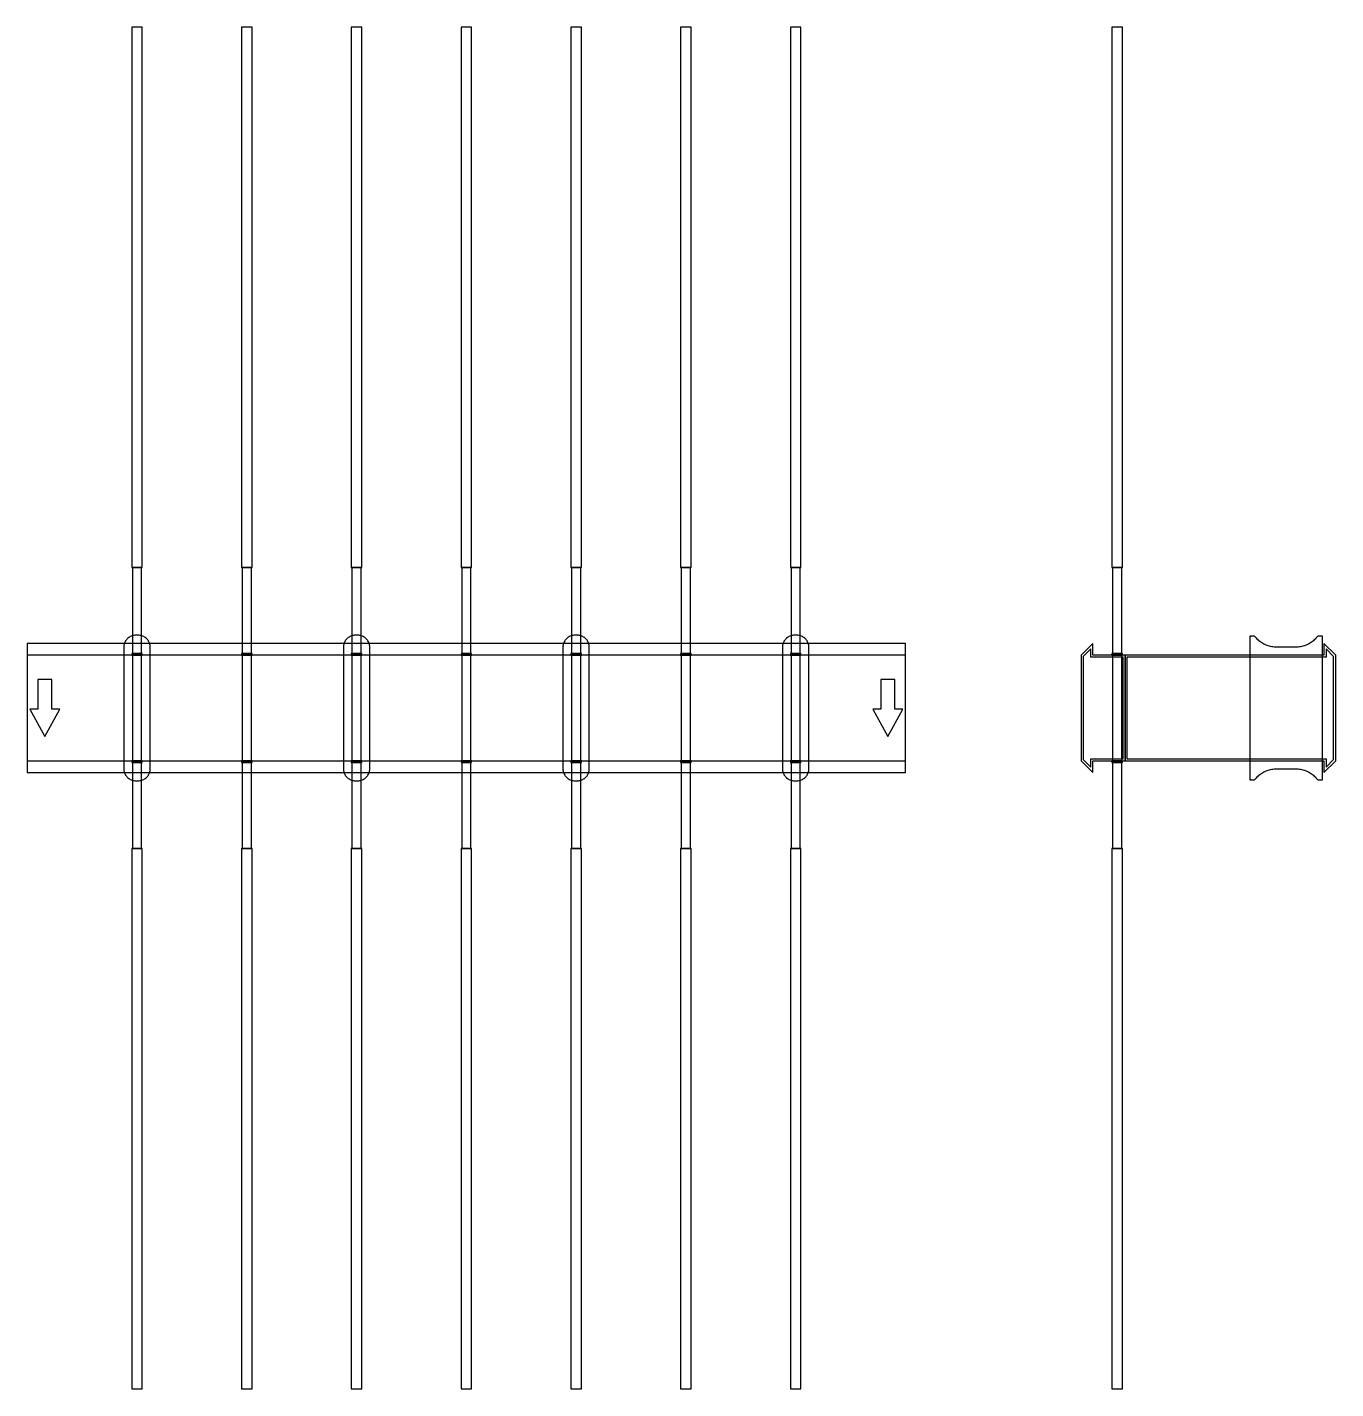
# Model space of a CAD drawing. Extents: x 0 to 1490, y -775 to 775.
import ezdxf

# ---------------------------------------------------------------- set-up
doc = ezdxf.new("R2010")
doc.units = 0
doc.layers.add('Halfen', color=7, linetype='CONTINUOUS')

msp = doc.modelspace()

# ---------------------------------------------------------------- linework, layer by layer
at = {"layer": 'Halfen', "color": 7}
for points in [[(131, 160), (131, 775), (119, 775), (119, 160)], [(256, 160), (256, 775), (244, 775), (244, 160)], [(381, 160), (381, 775), (369, 775), (369, 160)], [(506, 160), (506, 775), (494, 775), (494, 160)], [(631, 160), (631, 775), (619, 775), (619, 160)], [(756, 160), (756, 775), (744, 775), (744, 160)], [(881, 160), (881, 775), (869, 775), (869, 160)], [(1247, 160), (1247, 775), (1235, 775), (1235, 160)], [(130.25, 62), (130.25, 160), (119.75, 160), (119.75, 62)], [(255.25, 62), (255.25, 160), (244.75, 160), (244.75, 62)], [(380.25, 62), (380.25, 160), (369.75, 160), (369.75, 62)], [(505.25, 62), (505.25, 160), (494.75, 160), (494.75, 62)], [(630.25, 62), (630.25, 160), (619.75, 160), (619.75, 62)], [(755.25, 62), (755.25, 160), (744.75, 160), (744.75, 62)], [(880.25, 62), (880.25, 160), (869.75, 160), (869.75, 62)], [(1246.25, 62), (1246.25, 160), (1235.75, 160), (1235.75, 62)], [(140, -69.3), (140, -56.8), (140, 69.3), (139.958, 70.359), (139.834, 71.412), (139.627, 72.452), (139.339, 73.472), (138.972, 74.466), (138.529, 75.429), (138.011, 76.354), (137.422, 77.235), (136.765, 78.068), (136.046, 78.846), (135.268, 79.565), (134.435, 80.222), (133.554, 80.811), (132.629, 81.329), (131.666, 81.772), (130.672, 82.139), (129.652, 82.427), (128.612, 82.634), (127.559, 82.758), (126.5, 82.8), (123.5, 82.8), (122.441, 82.758), (121.388, 82.634), (120.348, 82.427), (119.328, 82.139), (118.334, 81.772), (117.371, 81.329), (116.446, 80.811), (115.565, 80.222), (114.732, 79.565), (113.954, 78.846), (113.235, 78.068), (112.578, 77.235), (111.989, 76.354), (111.471, 75.429), (111.028, 74.466), (110.661, 73.472), (110.373, 72.452), (110.166, 71.412), (110.042, 70.359), (110, 69.3), (110, -56.8), (110, -69.3), (110.042, -70.359), (110.166, -71.412), (110.373, -72.452), (110.661, -73.472), (111.028, -74.466), (111.471, -75.429), (111.989, -76.354), (112.578, -77.235), (113.235, -78.068), (113.954, -78.846), (114.732, -79.565), (115.565, -80.222), (116.446, -80.811), (117.371, -81.329), (118.334, -81.772), (119.328, -82.139), (120.348, -82.427), (121.388, -82.634), (122.441, -82.758), (123.5, -82.8), (126.5, -82.8), (127.559, -82.758), (128.612, -82.634), (129.652, -82.427), (130.672, -82.139), (131.666, -81.772), (132.629, -81.329), (133.554, -80.811), (134.435, -80.222), (135.268, -79.565), (136.046, -78.846), (136.765, -78.068), (137.422, -77.235), (138.011, -76.354), (138.529, -75.429), (138.972, -74.466), (139.339, -73.472), (139.627, -72.452), (139.834, -71.412), (139.958, -70.359), (140, -69.3)], [(390, -69.3), (390, -56.8), (390, 69.3), (389.958, 70.359), (389.834, 71.412), (389.627, 72.452), (389.339, 73.472), (388.972, 74.466), (388.529, 75.429), (388.011, 76.354), (387.422, 77.235), (386.765, 78.068), (386.046, 78.846), (385.268, 79.565), (384.435, 80.222), (383.554, 80.811), (382.629, 81.329), (381.666, 81.772), (380.672, 82.139), (379.652, 82.427), (378.612, 82.634), (377.559, 82.758), (376.5, 82.8), (373.5, 82.8), (372.441, 82.758), (371.388, 82.634), (370.348, 82.427), (369.328, 82.139), (368.334, 81.772), (367.371, 81.329), (366.446, 80.811), (365.565, 80.222), (364.732, 79.565), (363.954, 78.846), (363.235, 78.068), (362.578, 77.235), (361.989, 76.354), (361.471, 75.429), (361.028, 74.466), (360.661, 73.472), (360.373, 72.452), (360.166, 71.412), (360.042, 70.359), (360, 69.3), (360, -56.8), (360, -69.3), (360.042, -70.359), (360.166, -71.412), (360.373, -72.452), (360.661, -73.472), (361.028, -74.466), (361.471, -75.429), (361.989, -76.354), (362.578, -77.235), (363.235, -78.068), (363.954, -78.846), (364.732, -79.565), (365.565, -80.222), (366.446, -80.811), (367.371, -81.329), (368.334, -81.772), (369.328, -82.139), (370.348, -82.427), (371.388, -82.634), (372.441, -82.758), (373.5, -82.8), (376.5, -82.8), (377.559, -82.758), (378.612, -82.634), (379.652, -82.427), (380.672, -82.139), (381.666, -81.772), (382.629, -81.329), (383.554, -80.811), (384.435, -80.222), (385.268, -79.565), (386.046, -78.846), (386.765, -78.068), (387.422, -77.235), (388.011, -76.354), (388.529, -75.429), (388.972, -74.466), (389.339, -73.472), (389.627, -72.452), (389.834, -71.412), (389.958, -70.359), (390, -69.3)], [(640, -69.3), (640, -56.8), (640, 69.3), (639.958, 70.359), (639.834, 71.412), (639.627, 72.452), (639.339, 73.472), (638.972, 74.466), (638.529, 75.429), (638.011, 76.354), (637.422, 77.235), (636.765, 78.068), (636.046, 78.846), (635.268, 79.565), (634.435, 80.222), (633.554, 80.811), (632.629, 81.329), (631.666, 81.772), (630.672, 82.139), (629.652, 82.427), (628.612, 82.634), (627.559, 82.758), (626.5, 82.8), (623.5, 82.8), (622.441, 82.758), (621.388, 82.634), (620.348, 82.427), (619.328, 82.139), (618.334, 81.772), (617.371, 81.329), (616.446, 80.811), (615.565, 80.222), (614.732, 79.565), (613.954, 78.846), (613.235, 78.068), (612.578, 77.235), (611.989, 76.354), (611.471, 75.429), (611.028, 74.466), (610.661, 73.472), (610.373, 72.452), (610.166, 71.412), (610.042, 70.359), (610, 69.3), (610, -56.8), (610, -69.3), (610.042, -70.359), (610.166, -71.412), (610.373, -72.452), (610.661, -73.472), (611.028, -74.466), (611.471, -75.429), (611.989, -76.354), (612.578, -77.235), (613.235, -78.068), (613.954, -78.846), (614.732, -79.565), (615.565, -80.222), (616.446, -80.811), (617.371, -81.329), (618.334, -81.772), (619.328, -82.139), (620.348, -82.427), (621.388, -82.634), (622.441, -82.758), (623.5, -82.8), (626.5, -82.8), (627.559, -82.758), (628.612, -82.634), (629.652, -82.427), (630.672, -82.139), (631.666, -81.772), (632.629, -81.329), (633.554, -80.811), (634.435, -80.222), (635.268, -79.565), (636.046, -78.846), (636.765, -78.068), (637.422, -77.235), (638.011, -76.354), (638.529, -75.429), (638.972, -74.466), (639.339, -73.472), (639.627, -72.452), (639.834, -71.412), (639.958, -70.359), (640, -69.3)], [(890, -69.3), (890, -56.8), (890, 69.3), (889.958, 70.359), (889.834, 71.412), (889.627, 72.452), (889.339, 73.472), (888.972, 74.466), (888.529, 75.429), (888.011, 76.354), (887.422, 77.235), (886.765, 78.068), (886.046, 78.846), (885.268, 79.565), (884.435, 80.222), (883.554, 80.811), (882.629, 81.329), (881.666, 81.772), (880.672, 82.139), (879.652, 82.427), (878.612, 82.634), (877.559, 82.758), (876.5, 82.8), (873.5, 82.8), (872.441, 82.758), (871.388, 82.634), (870.348, 82.427), (869.328, 82.139), (868.334, 81.772), (867.371, 81.329), (866.446, 80.811), (865.565, 80.222), (864.732, 79.565), (863.954, 78.846), (863.235, 78.068), (862.578, 77.235), (861.989, 76.354), (861.471, 75.429), (861.028, 74.466), (860.661, 73.472), (860.373, 72.452), (860.166, 71.412), (860.042, 70.359), (860, 69.3), (860, -56.8), (860, -69.3), (860.042, -70.359), (860.166, -71.412), (860.373, -72.452), (860.661, -73.472), (861.028, -74.466), (861.471, -75.429), (861.989, -76.354), (862.578, -77.235), (863.235, -78.068), (863.954, -78.846), (864.732, -79.565), (865.565, -80.222), (866.446, -80.811), (867.371, -81.329), (868.334, -81.772), (869.328, -82.139), (870.348, -82.427), (871.388, -82.634), (872.441, -82.758), (873.5, -82.8), (876.5, -82.8), (877.559, -82.758), (878.612, -82.634), (879.652, -82.427), (880.672, -82.139), (881.666, -81.772), (882.629, -81.329), (883.554, -80.811), (884.435, -80.222), (885.268, -79.565), (886.046, -78.846), (886.765, -78.068), (887.422, -77.235), (888.011, -76.354), (888.529, -75.429), (888.972, -74.466), (889.339, -73.472), (889.627, -72.452), (889.834, -71.412), (889.958, -70.359), (890, -69.3)], [(1475, -81.8), (1475, 81.8), (1471, 81.8), (1470.846, 81.797), (1470.691, 81.786), (1470.538, 81.769), (1470.385, 81.746), (1470.234, 81.715), (1470.084, 81.678), (1469.936, 81.634), (1469.789, 81.584), (1469.646, 81.527), (1469.505, 81.464), (1469.366, 81.395), (1469.231, 81.32), (1469.1, 81.239), (1468.972, 81.153), (1468.848, 81.06), (1468.728, 80.963), (1468.613, 80.86), (1468.502, 80.752), (1468.397, 80.639), (1468.296, 80.522), (1467.41, 79.491), (1466.479, 78.5), (1465.505, 77.551), (1464.491, 76.646), (1463.437, 75.787), (1462.347, 74.975), (1461.222, 74.211), (1460.064, 73.499), (1458.876, 72.838), (1457.66, 72.23), (1456.418, 71.676), (1455.153, 71.178), (1453.867, 70.736), (1452.563, 70.351), (1451.243, 70.024), (1449.911, 69.756), (1448.567, 69.547), (1447.216, 69.397), (1445.859, 69.307), (1444.5, 69.277), (1422.5, 69.277), (1421.141, 69.307), (1419.784, 69.397), (1418.433, 69.547), (1417.089, 69.756), (1415.757, 70.024), (1414.437, 70.351), (1413.133, 70.736), (1411.847, 71.178), (1410.582, 71.676), (1409.34, 72.23), (1408.124, 72.838), (1406.936, 73.499), (1405.778, 74.211), (1404.653, 74.975), (1403.563, 75.787), (1402.509, 76.646), (1401.495, 77.551), (1400.521, 78.5), (1399.59, 79.491), (1398.704, 80.522), (1398.603, 80.639), (1398.498, 80.752), (1398.387, 80.86), (1398.272, 80.963), (1398.152, 81.06), (1398.028, 81.153), (1397.9, 81.239), (1397.769, 81.32), (1397.634, 81.395), (1397.495, 81.464), (1397.354, 81.527), (1397.211, 81.584), (1397.064, 81.634), (1396.916, 81.678), (1396.766, 81.715), (1396.615, 81.746), (1396.462, 81.769), (1396.309, 81.786), (1396.154, 81.797), (1396, 81.8), (1392, 81.8), (1392, -81.8), (1396, -81.8), (1396.154, -81.797), (1396.309, -81.786), (1396.462, -81.769), (1396.615, -81.746), (1396.766, -81.715), (1396.916, -81.678), (1397.064, -81.634), (1397.211, -81.584), (1397.354, -81.527), (1397.495, -81.464), (1397.634, -81.395), (1397.769, -81.32), (1397.9, -81.239), (1398.028, -81.153), (1398.152, -81.06), (1398.272, -80.963), (1398.387, -80.86), (1398.498, -80.752), (1398.603, -80.639), (1398.704, -80.522), (1399.59, -79.491), (1400.521, -78.5), (1401.495, -77.551), (1402.509, -76.646), (1403.563, -75.787), (1404.653, -74.975), (1405.778, -74.211), (1406.936, -73.499), (1408.124, -72.838), (1409.34, -72.23), (1410.582, -71.676), (1411.847, -71.178), (1413.133, -70.736), (1414.437, -70.351), (1415.757, -70.024), (1417.089, -69.756), (1418.433, -69.547), (1419.784, -69.397), (1421.141, -69.307), (1422.5, -69.277), (1444.5, -69.277), (1445.859, -69.307), (1447.216, -69.397), (1448.567, -69.547), (1449.911, -69.756), (1451.243, -70.024), (1452.563, -70.351), (1453.867, -70.736), (1455.153, -71.178), (1456.418, -71.676), (1457.66, -72.23), (1458.876, -72.838), (1460.064, -73.499), (1461.222, -74.211), (1462.347, -74.975), (1463.437, -75.787), (1464.491, -76.646), (1465.505, -77.551), (1466.479, -78.5), (1467.41, -79.491), (1468.296, -80.522), (1468.397, -80.639), (1468.502, -80.752), (1468.613, -80.86), (1468.728, -80.963), (1468.848, -81.06), (1468.972, -81.153), (1469.1, -81.239), (1469.231, -81.32), (1469.366, -81.395), (1469.505, -81.464), (1469.646, -81.527), (1469.789, -81.584), (1469.936, -81.634), (1470.084, -81.678), (1470.234, -81.715), (1470.385, -81.746), (1470.538, -81.769), (1470.691, -81.786), (1470.846, -81.797), (1471, -81.8)], [(0, -73.5), (1000, -73.5), (1000, 73.5), (0, 73.5)], [(131, 60), (131, 62), (119, 62), (119, 60)], [(256, 60), (256, 62), (244, 62), (244, 60)], [(381, 60), (381, 62), (369, 62), (369, 60)], [(506, 60), (506, 62), (494, 62), (494, 60)], [(631, 60), (631, 62), (619, 62), (619, 60)], [(756, 60), (756, 62), (744, 62), (744, 60)], [(881, 60), (881, 62), (869, 62), (869, 60)], [(1250, -60), (1250, 60), (1213.5, 60), (1213.5, 73.5), (1200, 60), (1200, -60), (1213.5, -73.5), (1213.5, -60)], [(1248, -58), (1248, 58), (1211, 58), (1211, 67.25), (1202.5, 58.75), (1202.5, -58.75), (1211, -67.25), (1211, -58)], [(1247, 60), (1247, 62), (1235, 62), (1235, 60)], [(1490, -60), (1490, 60), (1476.5, 73.5), (1476.5, 60), (1250, 60), (1250, -60), (1476.5, -60), (1476.5, -73.5)], [(1487.5, -58.75), (1487.5, 58.75), (1479, 67.25), (1479, 58), (1252, 58), (1252, -58), (1479, -58), (1479, -67.25)], [(0, -60), (1000, -60), (1000, 60), (0, 60)], [(130.25, -60), (130.25, 60), (119.75, 60), (119.75, -60)], [(255.25, -60), (255.25, 60), (244.75, 60), (244.75, -60)], [(380.25, -60), (380.25, 60), (369.75, 60), (369.75, -60)], [(505.25, -60), (505.25, 60), (494.75, 60), (494.75, -60)], [(630.25, -60), (630.25, 60), (619.75, 60), (619.75, -60)], [(755.25, -60), (755.25, 60), (744.75, 60), (744.75, -60)], [(880.25, -60), (880.25, 60), (869.75, 60), (869.75, -60)], [(1246.25, -60), (1246.25, 60), (1235.75, 60), (1235.75, -60)], [(20, -32.5), (37, -1.5), (28, -1.5), (28, 32.5), (12, 32.5), (12, -1.5), (3, -1.5)], [(980, -32.5), (997, -1.5), (988, -1.5), (988, 32.5), (972, 32.5), (972, -1.5), (963, -1.5)], [(131, -62), (131, -60), (119, -60), (119, -62)], [(130.25, -160), (130.25, -62), (119.75, -62), (119.75, -160)], [(256, -62), (256, -60), (244, -60), (244, -62)], [(255.25, -160), (255.25, -62), (244.75, -62), (244.75, -160)], [(381, -62), (381, -60), (369, -60), (369, -62)], [(380.25, -160), (380.25, -62), (369.75, -62), (369.75, -160)], [(506, -62), (506, -60), (494, -60), (494, -62)], [(505.25, -160), (505.25, -62), (494.75, -62), (494.75, -160)], [(631, -62), (631, -60), (619, -60), (619, -62)], [(630.25, -160), (630.25, -62), (619.75, -62), (619.75, -160)], [(756, -62), (756, -60), (744, -60), (744, -62)], [(755.25, -160), (755.25, -62), (744.75, -62), (744.75, -160)], [(881, -62), (881, -60), (869, -60), (869, -62)], [(880.25, -160), (880.25, -62), (869.75, -62), (869.75, -160)], [(1247, -62), (1247, -60), (1235, -60), (1235, -62)], [(1246.25, -160), (1246.25, -62), (1235.75, -62), (1235.75, -160)], [(131, -775), (131, -160), (119, -160), (119, -775)], [(256, -775), (256, -160), (244, -160), (244, -775)], [(381, -775), (381, -160), (369, -160), (369, -775)], [(506, -775), (506, -160), (494, -160), (494, -775)], [(631, -775), (631, -160), (619, -160), (619, -775)], [(756, -775), (756, -160), (744, -160), (744, -775)], [(881, -775), (881, -160), (869, -160), (869, -775)], [(1247, -775), (1247, -160), (1235, -160), (1235, -775)]]:
    msp.add_lwpolyline(points, close=True, dxfattribs=at)

doc.saveas('drawing.dxf')
